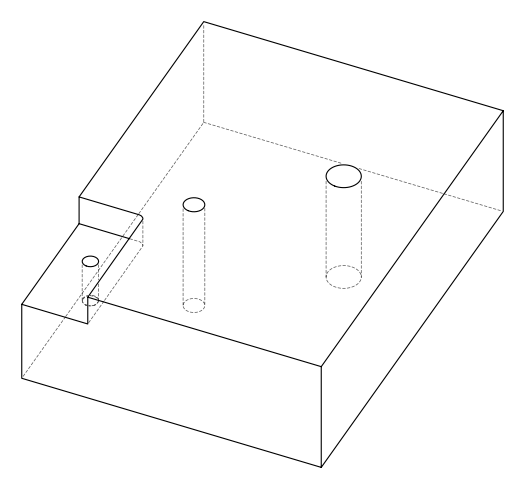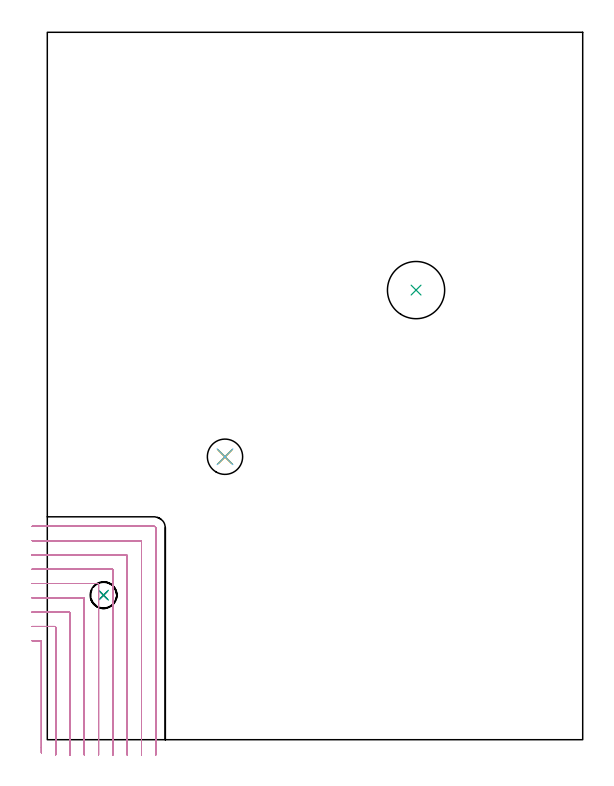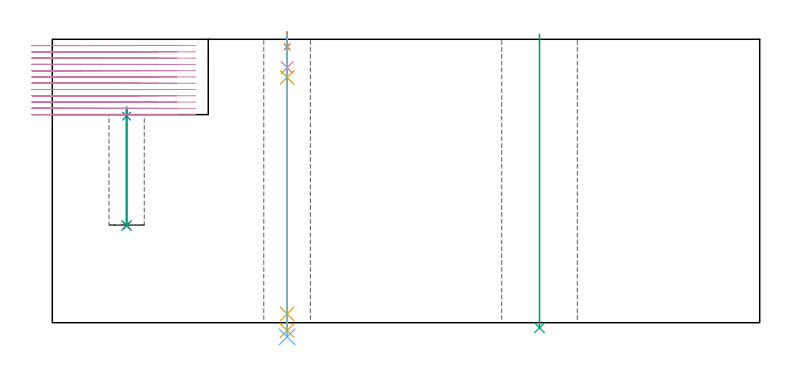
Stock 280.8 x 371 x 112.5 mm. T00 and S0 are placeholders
(PLAN: 10 operations, 8 tool changes, 32 min)
(1 SPOT_DRILL | STEP1HOLE_1 | NXT0321_9005460120000 | 0.05 min | 184 mm3)
(2 SPOT_DRILL_1 | STEP1POCKET | NXT0321_9005460120000 | 0.04 min | 3284 mm3)
(3 INDEXABLE_INSERT_DRILL_THROUGH_HOLE_FROM_SOLID | STEP1HOLE | NXT0302_031 | 0.47 min | 79467 mm3)
(4 DRILL_BLIND_HOLE_INTO_CENTER | STEP1HOLE_1 | NXT0301_046 | 0.05 min | 367 mm3)
(5 GUN_DRILL_THROUGH_HOLE | STEP1HOLE_1 | UGT0307_003 | 0.55 min | 3890 mm3)
(6 SPADE_DRILL_TO_ENLARGE_THROUGH_HOLE | STEP1HOLE_1 | UGT0306_009 | 0.48 min | 25760 mm3)
(7 DRILL_BLIND_HOLE_INTO_CENTER_1 | STEP1POCKET | NXT0301_046 | 0.19 min | 1899 mm3)
(8 DRILL_TO_ENLARGE_BLIND_HOLE | STEP1POCKET | UGT0301_374 | 0.19 min | 4603 mm3)
(9 BORE_BLIND_HOLE | STEP1POCKET | UGT0332_064 | 0.19 min | 1564 mm3)
(10 MILL_CORNER_NOTCH_RECTANGULAR | CORNER_NOTCH_RECTANGULAR | NXT0201_013 | Follow Part, ap 2.5, ae 75% | 29.78 min | 211557 mm3)
(TOOL NXT0321_9005460120000 | NC Spot Drill, 142deg, 12mm, Carbide, Uncoated | D12 PA142 FL30 Z2)
(TOOL NXT0302_031 | Index. Insert Drill 30mm [880-D3000L32-05] | D30 PA176 FL150 Z2)
(TOOL NXT0301_046 | Carbide Drill 7.5mm [860.1-0750-038A1-MM 2214] | D7.5 PA140 FL53 Z2)
(TOOL UGT0307_003 | Gun Drill 7 mm | D7 PA130 FL24 Z1)
(TOOL UGT0306_009 | Spade Drill 18.5mm | D18.5 PA132 FL10 Z2)
(TOOL UGT0301_374 | Twist Drill Flat Bottom 13 mm | D13 PA180 FL101 Z2)
(TOOL UGT0332_064 | 14 mm Boring Bar Slip Fit | D14)
(TOOL NXT0201_013 | ENDMILL 10mm | D10 FL30 Z4)
(OP 1 SPOT_DRILL)
G17 G21 G94 G90
T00 M6
G54
G17 G0 G90 X93.2 Y148.4 S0 M3
G43 Z122.5 H0
G94 G81 G98 Z109.5 F250. R115.5
G80
M5
M2
(OP 2 SPOT_DRILL_1)
G17 G21 G94 G90
T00 M6
G54
G17 G0 G90 X29.5 Y75.8 S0 M3
G43 Z122.5 H0
G94 G81 G98 Z81.993 F250. R85.6
G80
M5
M2
(OP 3 INDEXABLE_INSERT_DRILL_THROUGH_HOLE_FROM_SOLID)
G17 G21 G94 G90
T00 M6
G54
G17 G0 G90 X193.4 Y235.8 S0 M3
G43 Z122.5 H1
G94 G81 G98 Z-2.024 F250. R114.5
G80
M5
M2
(OP 4 DRILL_BLIND_HOLE_INTO_CENTER)
G17 G21 G94 G90
T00 M6
G54
G17 G0 G90 X93.2 Y148.4 S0 M3
G43 Z122.5 H1
G94 G81 G98 Z101.25 F250. R114.5
G80
M5
M2
(OP 5 GUN_DRILL_THROUGH_HOLE)
G17 G21 G94 G90
T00 M6
G54
G17 G0 G90 X93.2 Y148.4 M8
G43 Z122.5 H0
Z112.341
S716 M3
G94 G1 Z97.392 F125. M26
G4 X.084
Z3.5 F250.
G4 X.084
Z-3.132 F125.
G4 X.084
M5
M9
G0 Z112.341
Z122.5
M2
(OP 6 SPADE_DRILL_TO_ENLARGE_THROUGH_HOLE)
G17 G21 G94 G90
T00 M6
G54
G17 G0 G90 X93.2 Y148.4 S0 M3
G43 Z122.5 H0
G94 G73 G98 Z-5.618 F250. Q16.874 R114.5
G80
M5
M2
(OP 7 DRILL_BLIND_HOLE_INTO_CENTER_1)
G17 G21 G94 G90
T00 M6
G54
G17 G0 G90 X29.5 Y75.8 S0 M3
G43 Z122.5 H1
G94 G81 G98 Z38.6 F250. R84.6
G80
M5
M2
(OP 8 DRILL_TO_ENLARGE_BLIND_HOLE)
G17 G21 G94 G90
T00 M6
G54
G17 G0 G90 X29.5 Y75.8 S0 M3
G43 Z122.5 H0
G94 G73 G98 Z38.6 F250. Q11. R84.6
G80
M5
M2
(OP 9 BORE_BLIND_HOLE)
G17 G21 G94 G90
T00 M6
G54
G17 G0 G90 X29.5 Y75.8 S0 M3
G43 Z122.5 H0
G94 G85 G98 Z38.6 F250. R84.6
G80
M5
M2
(OP 10 MILL_CORNER_NOTCH_RECTANGULAR)
G17 G21 G94 G90
T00 M6
G54
G17 G0 G90 X-3.1 Y-6.923 S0 M3
G43 Z122.5 H0
Z110.008
G94 G1 Y-3.923 F250.
Y51.405 F500.
G3 X-3.595 Y51.9 R0.5
G1 X-5.
X-8. F250.
G0 Z122.5
X4.4 Y-8.
Z110.008
G1 Y-5.
Y58.905 F500.
G3 X3.905 Y59.4 R0.5
G1 X-5.
X-8. F250.
G0 Z122.5
X11.9 Y-8.
Z110.008
G1 Y-5.
Y66.404 F500.
G3 X11.404 Y66.9 R0.5
G1 X-5.
X-8. F250.
G0 Z122.5
X19.4 Y-8.
Z110.008
G1 Y-5.
Y73.904 F500.
G3 X18.904 Y74.4 R0.5
G1 X-5.
X-8. F250.
G0 Z122.5
X26.9 Y-8.
Z110.008
G1 Y-5.
Y81.404 F500.
G3 X26.404 Y81.9 R0.5
G1 X-5.
X-8. F250.
G0 Z122.5
X34.4 Y-8.
Z110.008
G1 Y-5.
Y88.904 F500.
G3 X33.904 Y89.4 R0.5
G1 X-5.
X-8. F250.
G0 Z122.5
X41.9 Y-8.
Z110.008
G1 Y-5.
Y96.403 F500.
G3 X41.403 Y96.9 R0.5
G1 X-5.
X-8. F250.
G0 Z122.5
X49.4 Y-8.
Z110.008
G1 Y-5.
Y103.903 F500.
G3 X48.903 Y104.4 R0.5
G1 X-5.
X-8. F250.
G0 Z122.5
X56.9 Y-8.
Z110.008
G1 Y-5.
Y111. F500.
G3 X56. Y111.9 R0.9
G1 X-5.
X-8. F250.
G0 Z122.5
X-3.1 Y-6.923
Z107.517
G1 Y-3.923
Y51.405 F500.
G3 X-3.595 Y51.9 R0.5
G1 X-5.
X-8. F250.
G0 Z122.5
X4.4 Y-8.
Z107.517
G1 Y-5.
Y58.905 F500.
G3 X3.905 Y59.4 R0.5
G1 X-5.
X-8. F250.
G0 Z122.5
X11.9 Y-8.
Z107.517
G1 Y-5.
Y66.404 F500.
G3 X11.404 Y66.9 R0.5
G1 X-5.
X-8. F250.
G0 Z122.5
X19.4 Y-8.
Z107.517
G1 Y-5.
Y73.904 F500.
G3 X18.904 Y74.4 R0.5
G1 X-5.
X-8. F250.
G0 Z122.5
X26.9 Y-8.
Z107.517
G1 Y-5.
Y81.404 F500.
G3 X26.404 Y81.9 R0.5
G1 X-5.
X-8. F250.
G0 Z122.5
X34.4 Y-8.
Z107.517
G1 Y-5.
Y88.904 F500.
G3 X33.904 Y89.4 R0.5
G1 X-5.
X-8. F250.
G0 Z122.5
X41.9 Y-8.
Z107.517
G1 Y-5.
Y96.403 F500.
G3 X41.403 Y96.9 R0.5
G1 X-5.
X-8. F250.
G0 Z122.5
X49.4 Y-8.
Z107.517
G1 Y-5.
Y103.903 F500.
G3 X48.903 Y104.4 R0.5
G1 X-5.
X-8. F250.
G0 Z122.5
X56.9 Y-8.
Z107.517
G1 Y-5.
Y111. F500.
G3 X56. Y111.9 R0.9
G1 X-5.
X-8. F250.
G0 Z122.5
X-3.1 Y-6.923
Z105.025
G1 Y-3.923
Y51.405 F500.
G3 X-3.595 Y51.9 R0.5
G1 X-5.
X-8. F250.
G0 Z122.5
X4.4 Y-8.
Z105.025
G1 Y-5.
Y58.905 F500.
G3 X3.905 Y59.4 R0.5
G1 X-5.
X-8. F250.
G0 Z122.5
X11.9 Y-8.
Z105.025
G1 Y-5.
Y66.404 F500.
G3 X11.404 Y66.9 R0.5
G1 X-5.
X-8. F250.
G0 Z122.5
X19.4 Y-8.
Z105.025
G1 Y-5.
Y73.904 F500.
G3 X18.904 Y74.4 R0.5
G1 X-5.
X-8. F250.
G0 Z122.5
X26.9 Y-8.
Z105.025
G1 Y-5.
Y81.404 F500.
G3 X26.404 Y81.9 R0.5
G1 X-5.
X-8. F250.
G0 Z122.5
X34.4 Y-8.
Z105.025
G1 Y-5.
Y88.904 F500.
G3 X33.904 Y89.4 R0.5
G1 X-5.
X-8. F250.
G0 Z122.5
X41.9 Y-8.
Z105.025
G1 Y-5.
Y96.403 F500.
G3 X41.403 Y96.9 R0.5
G1 X-5.
X-8. F250.
G0 Z122.5
X49.4 Y-8.
Z105.025
G1 Y-5.
Y103.903 F500.
G3 X48.903 Y104.4 R0.5
G1 X-5.
X-8. F250.
G0 Z122.5
X56.9 Y-8.
Z105.025
G1 Y-5.
Y111. F500.
G3 X56. Y111.9 R0.9
G1 X-5.
X-8. F250.
G0 Z122.5
X-3.1 Y-6.923
Z102.533
G1 Y-3.923
Y51.405 F500.
G3 X-3.595 Y51.9 R0.5
G1 X-5.
X-8. F250.
G0 Z122.5
X4.4 Y-8.
Z102.533
G1 Y-5.
Y58.905 F500.
G3 X3.905 Y59.4 R0.5
G1 X-5.
X-8. F250.
G0 Z122.5
X11.9 Y-8.
Z102.533
G1 Y-5.
Y66.404 F500.
G3 X11.404 Y66.9 R0.5
G1 X-5.
X-8. F250.
G0 Z122.5
X19.4 Y-8.
Z102.533
G1 Y-5.
Y73.904 F500.
G3 X18.904 Y74.4 R0.5
G1 X-5.
X-8. F250.
G0 Z122.5
X26.9 Y-8.
Z102.533
G1 Y-5.
Y81.404 F500.
G3 X26.404 Y81.9 R0.5
G1 X-5.
X-8. F250.
G0 Z122.5
X34.4 Y-8.
Z102.533
G1 Y-5.
Y88.904 F500.
G3 X33.904 Y89.4 R0.5
G1 X-5.
X-8. F250.
G0 Z122.5
X41.9 Y-8.
Z102.533
G1 Y-5.
Y96.403 F500.
G3 X41.403 Y96.9 R0.5
G1 X-5.
X-8. F250.
G0 Z122.5
X49.4 Y-8.
Z102.533
G1 Y-5.
Y103.903 F500.
G3 X48.903 Y104.4 R0.5
G1 X-5.
X-8. F250.
G0 Z122.5
X56.9 Y-8.
Z102.533
G1 Y-5.
Y111. F500.
G3 X56. Y111.9 R0.9
G1 X-5.
X-8. F250.
G0 Z122.5
X-3.1 Y-6.923
Z100.042
G1 Y-3.923
Y51.405 F500.
G3 X-3.595 Y51.9 R0.5
G1 X-5.
X-8. F250.
G0 Z122.5
X4.4 Y-8.
Z100.042
G1 Y-5.
Y58.905 F500.
G3 X3.905 Y59.4 R0.5
G1 X-5.
X-8. F250.
G0 Z122.5
X11.9 Y-8.
Z100.042
G1 Y-5.
Y66.404 F500.
G3 X11.404 Y66.9 R0.5
G1 X-5.
X-8. F250.
G0 Z122.5
X19.4 Y-8.
Z100.042
G1 Y-5.
Y73.904 F500.
G3 X18.904 Y74.4 R0.5
G1 X-5.
X-8. F250.
G0 Z122.5
X26.9 Y-8.
Z100.042
G1 Y-5.
Y81.404 F500.
G3 X26.404 Y81.9 R0.5
G1 X-5.
X-8. F250.
G0 Z122.5
X34.4 Y-8.
Z100.042
G1 Y-5.
Y88.904 F500.
G3 X33.904 Y89.4 R0.5
G1 X-5.
X-8. F250.
G0 Z122.5
X41.9 Y-8.
Z100.042
G1 Y-5.
Y96.403 F500.
G3 X41.403 Y96.9 R0.5
G1 X-5.
X-8. F250.
G0 Z122.5
X49.4 Y-8.
Z100.042
G1 Y-5.
Y103.903 F500.
G3 X48.903 Y104.4 R0.5
G1 X-5.
X-8. F250.
G0 Z122.5
X56.9 Y-8.
Z100.042
G1 Y-5.
Y111. F500.
G3 X56. Y111.9 R0.9
G1 X-5.
X-8. F250.
G0 Z122.5
X-3.1 Y-6.923
Z97.55
G1 Y-3.923
Y51.405 F500.
G3 X-3.595 Y51.9 R0.5
G1 X-5.
X-8. F250.
G0 Z122.5
X4.4 Y-8.
Z97.55
G1 Y-5.
Y58.905 F500.
G3 X3.905 Y59.4 R0.5
G1 X-5.
X-8. F250.
G0 Z122.5
X11.9 Y-8.
Z97.55
G1 Y-5.
Y66.404 F500.
G3 X11.404 Y66.9 R0.5
G1 X-5.
X-8. F250.
G0 Z122.5
X19.4 Y-8.
Z97.55
G1 Y-5.
Y73.904 F500.
G3 X18.904 Y74.4 R0.5
G1 X-5.
X-8. F250.
G0 Z122.5
X26.9 Y-8.
Z97.55
G1 Y-5.
Y81.404 F500.
G3 X26.404 Y81.9 R0.5
G1 X-5.
X-8. F250.
G0 Z122.5
X34.4 Y-8.
Z97.55
G1 Y-5.
Y88.904 F500.
G3 X33.904 Y89.4 R0.5
G1 X-5.
X-8. F250.
G0 Z122.5
X41.9 Y-8.
Z97.55
G1 Y-5.
Y96.403 F500.
G3 X41.403 Y96.9 R0.5
G1 X-5.
X-8. F250.
G0 Z122.5
X49.4 Y-8.
Z97.55
G1 Y-5.
Y103.903 F500.
G3 X48.903 Y104.4 R0.5
G1 X-5.
X-8. F250.
G0 Z122.5
X56.9 Y-8.
Z97.55
G1 Y-5.
Y111. F500.
G3 X56. Y111.9 R0.9
G1 X-5.
X-8. F250.
G0 Z122.5
X-3.1 Y-6.923
Z95.058
G1 Y-3.923
Y51.405 F500.
G3 X-3.595 Y51.9 R0.5
G1 X-5.
X-8. F250.
G0 Z122.5
X4.4 Y-8.
Z95.058
G1 Y-5.
Y58.905 F500.
G3 X3.905 Y59.4 R0.5
G1 X-5.
X-8. F250.
G0 Z122.5
X11.9 Y-8.
Z95.058
G1 Y-5.
Y66.404 F500.
G3 X11.404 Y66.9 R0.5
G1 X-5.
X-8. F250.
G0 Z122.5
X19.4 Y-8.
Z95.058
G1 Y-5.
Y73.904 F500.
G3 X18.904 Y74.4 R0.5
G1 X-5.
X-8. F250.
G0 Z122.5
X26.9 Y-8.
Z95.058
G1 Y-5.
Y81.404 F500.
G3 X26.404 Y81.9 R0.5
G1 X-5.
X-8. F250.
G0 Z122.5
X34.4 Y-8.
Z95.058
G1 Y-5.
Y88.904 F500.
G3 X33.904 Y89.4 R0.5
G1 X-5.
X-8. F250.
G0 Z122.5
X41.9 Y-8.
Z95.058
G1 Y-5.
Y96.403 F500.
G3 X41.403 Y96.9 R0.5
G1 X-5.
X-8. F250.
G0 Z122.5
X49.4 Y-8.
Z95.058
G1 Y-5.
Y103.903 F500.
G3 X48.903 Y104.4 R0.5
G1 X-5.
X-8. F250.
G0 Z122.5
X56.9 Y-8.
Z95.058
G1 Y-5.
Y111. F500.
G3 X56. Y111.9 R0.9
G1 X-5.
X-8. F250.
G0 Z122.5
X-3.1 Y-6.923
Z92.567
G1 Y-3.923
Y51.405 F500.
G3 X-3.595 Y51.9 R0.5
G1 X-5.
X-8. F250.
G0 Z122.5
X4.4 Y-8.
Z92.567
G1 Y-5.
Y58.905 F500.
G3 X3.905 Y59.4 R0.5
G1 X-5.
X-8. F250.
G0 Z122.5
X11.9 Y-8.
Z92.567
G1 Y-5.
Y66.404 F500.
G3 X11.404 Y66.9 R0.5
G1 X-5.
X-8. F250.
G0 Z122.5
X19.4 Y-8.
Z92.567
G1 Y-5.
Y73.904 F500.
G3 X18.904 Y74.4 R0.5
G1 X-5.
X-8. F250.
G0 Z122.5
X26.9 Y-8.
Z92.567
G1 Y-5.
Y81.404 F500.
G3 X26.404 Y81.9 R0.5
G1 X-5.
X-8. F250.
G0 Z122.5
X34.4 Y-8.
Z92.567
G1 Y-5.
Y88.904 F500.
G3 X33.904 Y89.4 R0.5
G1 X-5.
X-8. F250.
G0 Z122.5
X41.9 Y-8.
Z92.567
G1 Y-5.
Y96.403 F500.
G3 X41.403 Y96.9 R0.5
G1 X-5.
X-8. F250.
G0 Z122.5
X49.4 Y-8.
Z92.567
G1 Y-5.
Y103.903 F500.
G3 X48.903 Y104.4 R0.5
G1 X-5.
X-8. F250.
G0 Z122.5
X56.9 Y-8.
Z92.567
G1 Y-5.
Y111. F500.
G3 X56. Y111.9 R0.9
G1 X-5.
X-8. F250.
G0 Z122.5
X-3.1 Y-6.923
Z90.075
G1 Y-3.923
Y51.405 F500.
G3 X-3.595 Y51.9 R0.5
G1 X-5.
X-8. F250.
G0 Z122.5
X4.4 Y-8.
Z90.075
G1 Y-5.
Y58.905 F500.
G3 X3.905 Y59.4 R0.5
G1 X-5.
X-8. F250.
G0 Z122.5
X11.9 Y-8.
Z90.075
G1 Y-5.
Y66.404 F500.
G3 X11.404 Y66.9 R0.5
G1 X-5.
X-8. F250.
G0 Z122.5
X19.4 Y-8.
Z90.075
G1 Y-5.
Y73.904 F500.
G3 X18.904 Y74.4 R0.5
G1 X-5.
X-8. F250.
G0 Z122.5
X26.9 Y-8.
Z90.075
G1 Y-5.
Y81.404 F500.
G3 X26.404 Y81.9 R0.5
G1 X-5.
X-8. F250.
G0 Z122.5
X34.4 Y-8.
Z90.075
G1 Y-5.
Y88.904 F500.
G3 X33.904 Y89.4 R0.5
G1 X-5.
X-8. F250.
G0 Z122.5
X41.9 Y-8.
Z90.075
G1 Y-5.
Y96.403 F500.
G3 X41.403 Y96.9 R0.5
G1 X-5.
X-8. F250.
G0 Z122.5
X49.4 Y-8.
Z90.075
G1 Y-5.
Y103.903 F500.
G3 X48.903 Y104.4 R0.5
G1 X-5.
X-8. F250.
G0 Z122.5
X56.9 Y-8.
Z90.075
G1 Y-5.
Y111. F500.
G3 X56. Y111.9 R0.9
G1 X-5.
X-8. F250.
G0 Z122.5
X-3.1 Y-6.923
Z87.583
G1 Y-3.923
Y51.405 F500.
G3 X-3.595 Y51.9 R0.5
G1 X-5.
X-8. F250.
G0 Z122.5
X4.4 Y-8.
Z87.583
G1 Y-5.
Y58.905 F500.
G3 X3.905 Y59.4 R0.5
G1 X-5.
X-8. F250.
G0 Z122.5
X11.9 Y-8.
Z87.583
G1 Y-5.
Y66.404 F500.
G3 X11.404 Y66.9 R0.5
G1 X-5.
X-8. F250.
G0 Z122.5
X19.4 Y-8.
Z87.583
G1 Y-5.
Y73.904 F500.
G3 X18.904 Y74.4 R0.5
G1 X-5.
X-8. F250.
G0 Z122.5
X26.9 Y-8.
Z87.583
G1 Y-5.
Y81.404 F500.
G3 X26.404 Y81.9 R0.5
G1 X-5.
X-8. F250.
G0 Z122.5
X34.4 Y-8.
Z87.583
G1 Y-5.
Y88.904 F500.
G3 X33.904 Y89.4 R0.5
G1 X-5.
X-8. F250.
G0 Z122.5
X41.9 Y-8.
Z87.583
G1 Y-5.
Y96.403 F500.
G3 X41.403 Y96.9 R0.5
G1 X-5.
X-8. F250.
G0 Z122.5
X49.4 Y-8.
Z87.583
G1 Y-5.
Y103.903 F500.
G3 X48.903 Y104.4 R0.5
G1 X-5.
X-8. F250.
G0 Z122.5
X56.9 Y-8.
Z87.583
G1 Y-5.
Y111. F500.
G3 X56. Y111.9 R0.9
G1 X-5.
X-8. F250.
G0 Z122.5
X-3.1 Y-6.923
Z85.092
G1 Y-3.923
Y51.405 F500.
G3 X-3.595 Y51.9 R0.5
G1 X-5.
X-8. F250.
G0 Z122.5
X4.4 Y-8.
Z85.092
G1 Y-5.
Y58.905 F500.
G3 X3.905 Y59.4 R0.5
G1 X-5.
X-8. F250.
G0 Z122.5
X11.9 Y-8.
Z85.092
G1 Y-5.
Y66.404 F500.
G3 X11.404 Y66.9 R0.5
G1 X-5.
X-8. F250.
G0 Z122.5
X19.4 Y-8.
Z85.092
G1 Y-5.
Y73.904 F500.
G3 X18.904 Y74.4 R0.5
G1 X-5.
X-8. F250.
G0 Z122.5
X26.9 Y-8.
Z85.092
G1 Y-5.
Y81.404 F500.
G3 X26.404 Y81.9 R0.5
G1 X-5.
X-8. F250.
G0 Z122.5
X34.4 Y-8.
Z85.092
G1 Y-5.
Y88.904 F500.
G3 X33.904 Y89.4 R0.5
G1 X-5.
X-8. F250.
G0 Z122.5
X41.9 Y-8.
Z85.092
G1 Y-5.
Y96.403 F500.
G3 X41.403 Y96.9 R0.5
G1 X-5.
X-8. F250.
G0 Z122.5
X49.4 Y-8.
Z85.092
G1 Y-5.
Y103.903 F500.
G3 X48.903 Y104.4 R0.5
G1 X-5.
X-8. F250.
G0 Z122.5
X56.9 Y-8.
Z85.092
G1 Y-5.
Y111. F500.
G3 X56. Y111.9 R0.9
G1 X-5.
X-8. F250.
G0 Z122.5
X-3.1 Y-6.923
Z82.6
G1 Y-3.923
Y51.405 F500.
G3 X-3.595 Y51.9 R0.5
G1 X-5.
X-8. F250.
G0 Z122.5
X4.4 Y-8.
Z82.6
G1 Y-5.
Y58.905 F500.
G3 X3.905 Y59.4 R0.5
G1 X-5.
X-8. F250.
G0 Z122.5
X11.9 Y-8.
Z82.6
G1 Y-5.
Y66.404 F500.
G3 X11.404 Y66.9 R0.5
G1 X-5.
X-8. F250.
G0 Z122.5
X19.4 Y-8.
Z82.6
G1 Y-5.
Y73.904 F500.
G3 X18.904 Y74.4 R0.5
G1 X-5.
X-8. F250.
G0 Z122.5
X26.9 Y-8.
Z82.6
G1 Y-5.
Y81.404 F500.
G3 X26.404 Y81.9 R0.5
G1 X-5.
X-8. F250.
G0 Z122.5
X34.4 Y-8.
Z82.6
G1 Y-5.
Y88.904 F500.
G3 X33.904 Y89.4 R0.5
G1 X-5.
X-8. F250.
G0 Z122.5
X41.9 Y-8.
Z82.6
G1 Y-5.
Y96.403 F500.
G3 X41.403 Y96.9 R0.5
G1 X-5.
X-8. F250.
G0 Z122.5
X49.4 Y-8.
Z82.6
G1 Y-5.
Y103.903 F500.
G3 X48.903 Y104.4 R0.5
G1 X-5.
X-8. F250.
G0 Z122.5
X56.9 Y-8.
Z82.6
G1 Y-5.
Y111. F500.
G3 X56. Y111.9 R0.9
G1 X-5.
X-8. F250.
G0 Z122.5
M5
M2
